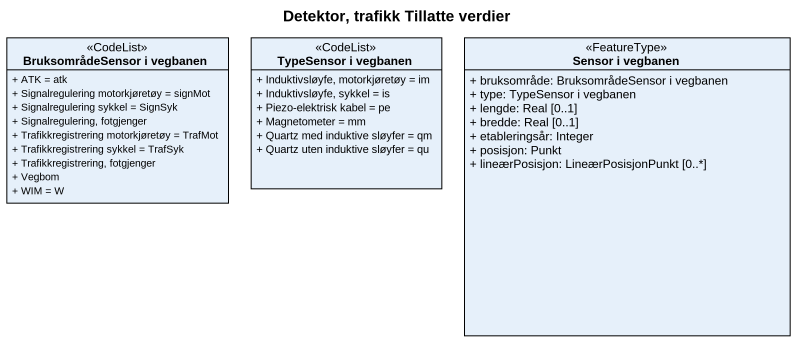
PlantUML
@startuml
title Detektor, trafikk Tillatte verdier
hide circle
hide empty members
skinparam classAttributeIconSize 0
class "BruksområdeSensor i vegbanen" as BruksområdeSensor_i_vegbanen <<CodeList>> {
  + ATK = atk
  + Signalregulering motorkjøretøy = signMot
  + Signalregulering sykkel = SignSyk
  + Signalregulering, fotgjenger
  + Trafikkregistrering motorkjøretøy = TrafMot
  + Trafikkregistrering sykkel = TrafSyk
  + Trafikkregistrering, fotgjenger
  + Vegbom
  + WIM = W
}
class "TypeSensor i vegbanen" as TypeSensor_i_vegbanen <<CodeList>> {
  + Induktivsløyfe, motorkjøretøy = im
  + Induktivsløyfe, sykkel = is
  + Piezo-elektrisk kabel = pe
  + Magnetometer = mm
  + Quartz med induktive sløyfer = qm
  + Quartz uten induktive sløyfer = qu
}
class "Sensor i vegbanen" as Sensor_i_vegbanen <<FeatureType>> {
  + bruksområde: BruksområdeSensor i vegbanen
  + type: TypeSensor i vegbanen
  + lengde: Real [0..1]
  + bredde: Real [0..1]
  + etableringsår: Integer
  + posisjon: Punkt
  + lineærPosisjon: LineærPosisjonPunkt [0..*]
}
@enduml
